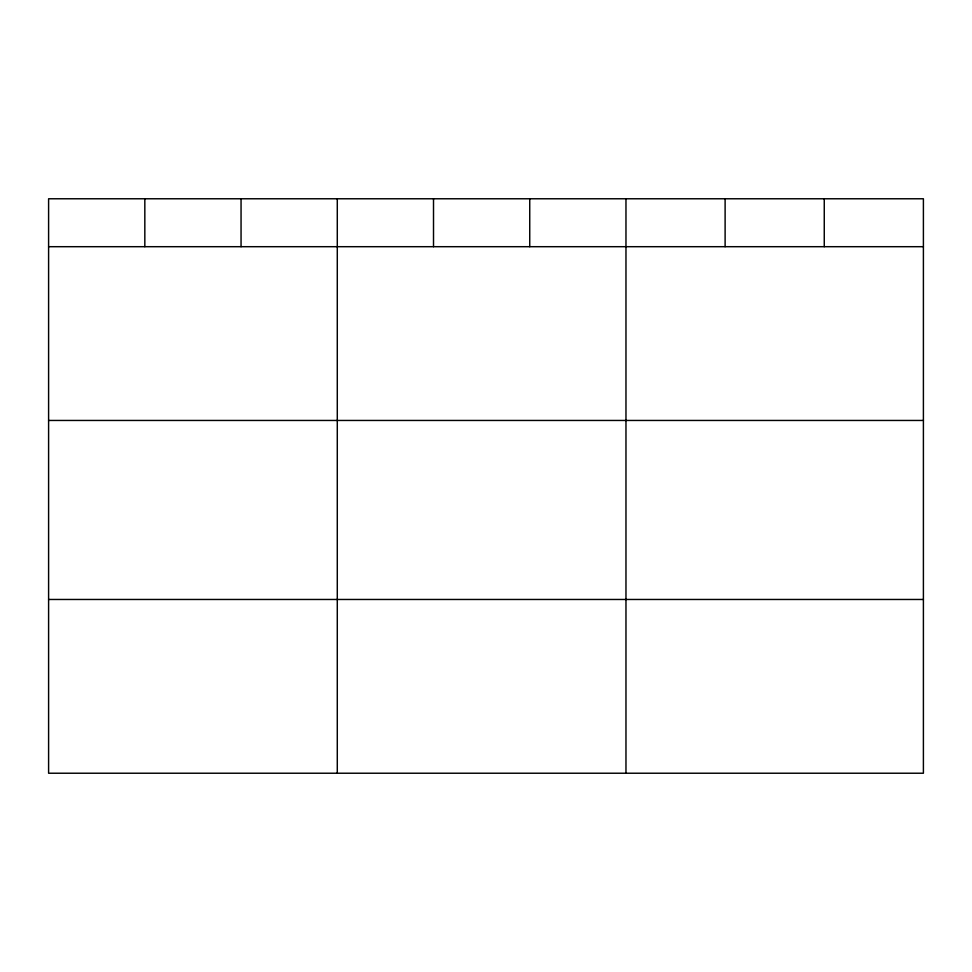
<?xml version="1.0" encoding="UTF-8"?>
<svg xmlns="http://www.w3.org/2000/svg" width="972" height="972" viewBox="0 0 972 972"><rect width="100%" height="100%" fill="white"/><g stroke="black" fill="none" stroke-linecap="round" stroke-linejoin="round"><path stroke-width="1.46" d="M923.4 420.451L923.4 198.774L48.6 198.774L48.6 773.226L923.4 773.226L923.4 420.451L48.6 420.451M48.6 246.694L923.4 246.694M48.6 599.469L923.4 599.469M824.256 198.774L824.256 246.694M725.112 198.774L725.112 246.694M625.968 198.774L625.968 773.226M529.74 198.774L529.74 246.694M433.512 198.774L433.512 246.694M337.284 198.774L337.284 773.226M241.056 198.774L241.056 246.694M144.828 198.774L144.828 246.694"/></g></svg>
